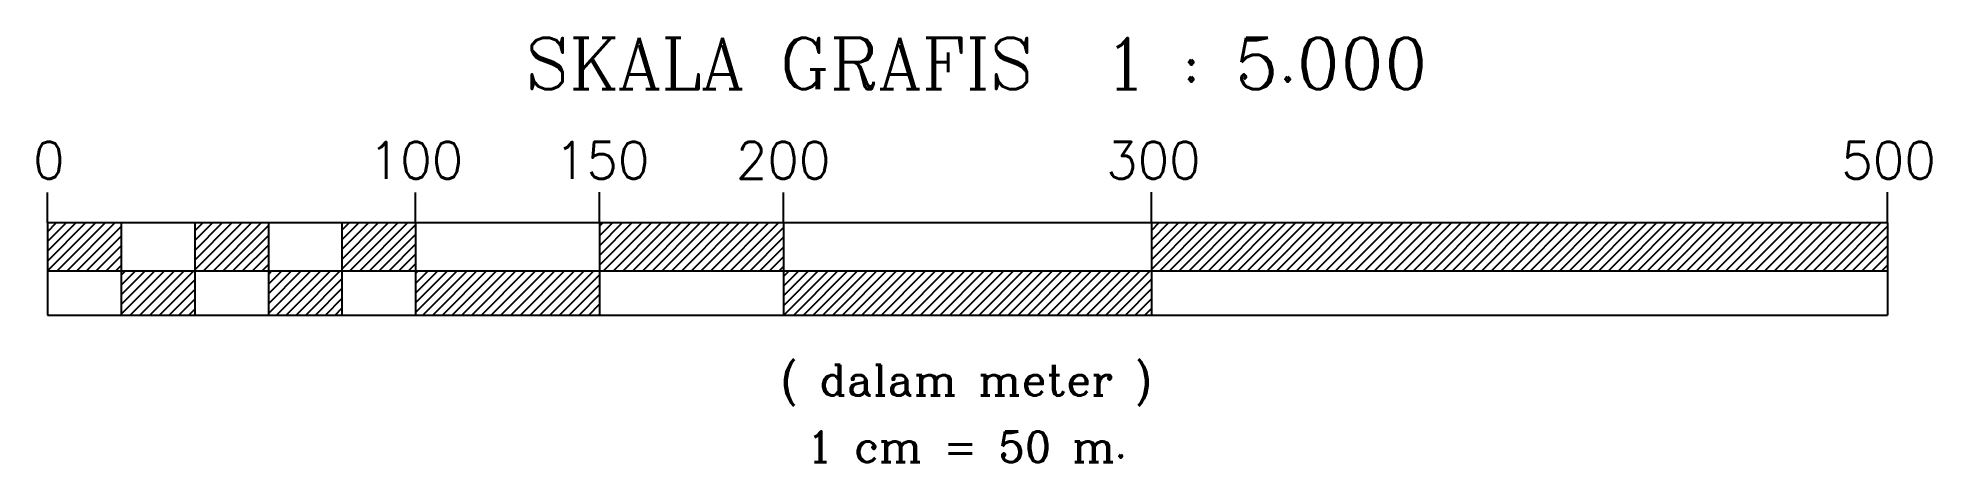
# Model space of a CAD drawing. Header units: metres. Extents: x 514825 to 515340, y 197476 to 197591.
import ezdxf
from ezdxf.enums import TextEntityAlignment as Align

# ---------------------------------------------------------------- set-up
doc = ezdxf.new("R2010")
doc.units = ezdxf.units.M
doc.header["$MEASUREMENT"] = 0
doc.layers.add('KOP', color=7, linetype='CONTINUOUS')
doc.styles.add('C10', font='complex', dxfattribs={"height": 4.167})
doc.styles.add('C6', font='complex', dxfattribs={"height": 2.499})
doc.styles.get("Standard").update_dxf_attribs({"font": 'Simplex.shx'})
pattern_1 = [(45, (-2047047.4634, -785332.099), (-1.3258252147, 1.3258252147), [])]

msp = doc.modelspace()

# ---------------------------------------------------------------- hatches: boundary and pattern name
at = {"layer": 'KOP', "ltscale": 0.5}
h = msp.add_hatch(dxfattribs=at)
h.set_pattern_fill('ANSI31', color=1, scale=15, style=0)
h.set_pattern_definition(pattern_1)
h.paths.add_polyline_path([(514848.04, 197527.99), (514848.04, 197540.99), (514828.04, 197540.99), (514828.04, 197527.99)])
h = msp.add_hatch(dxfattribs=at)
h.set_pattern_fill('ANSI31', color=1, scale=15, style=0)
h.set_pattern_definition(pattern_1)
h.paths.add_polyline_path([(514868.04, 197515.99), (514868.04, 197527.99), (514848.04, 197527.99), (514848.04, 197515.99)])
h.paths.add_polyline_path([(514868.04, 197540.99), (514868.04, 197527.99), (514888.04, 197527.99), (514888.04, 197540.99)])
h.paths.add_polyline_path([(514888.04, 197527.99), (514888.04, 197515.99), (514908.04, 197515.99), (514908.04, 197527.99)])
h.paths.add_polyline_path([(514928.04, 197527.99), (514928.04, 197540.99), (514908.04, 197540.99), (514908.04, 197527.99)])
h = msp.add_hatch(dxfattribs=at)
h.set_pattern_fill('ANSI31', color=1, scale=15, style=0)
h.set_pattern_definition(pattern_1)
h.paths.add_polyline_path([(515028.04, 197527.99), (515028.04, 197540.99), (514978.04, 197540.99), (514978.04, 197527.99)])
h = msp.add_hatch(dxfattribs=at)
h.set_pattern_fill('ANSI31', color=1, scale=15, style=0)
h.set_pattern_definition(pattern_1)
h.paths.add_polyline_path([(515128.04, 197540.99), (515128.04, 197527.99), (515328.04, 197527.99), (515328.04, 197540.99)])
h = msp.add_hatch(dxfattribs=at)
h.set_pattern_fill('ANSI31', color=1, scale=15, style=0)
h.set_pattern_definition(pattern_1)
h.paths.add_polyline_path([(514928.04, 197527.99), (514928.04, 197515.99), (514978.04, 197515.99), (514978.04, 197527.99)])
h = msp.add_hatch(dxfattribs=at)
h.set_pattern_fill('ANSI31', color=1, scale=15, style=0)
h.set_pattern_definition(pattern_1)
h.paths.add_polyline_path([(515128.04, 197515.99), (515128.04, 197527.99), (515028.04, 197527.99), (515028.04, 197515.99)])

# ---------------------------------------------------------------- linework, layer by layer
at = {"layer": 'KOP', "color": 2}
for p, q in [((514828.04, 197540.99), (514828.04, 197549.28)), ((514928.04, 197540.99), (514928.04, 197549.28)), ((514978.04, 197540.99), (514978.04, 197549.31)), ((515028.04, 197540.99), (515028.04, 197549.28)), ((515128.04, 197540.99), (515128.04, 197549.31)), ((515328.04, 197540.99), (515328.04, 197549.31)), ((515328.04, 197540.99), (514828.04, 197540.99)), ((514828.04, 197515.99), (515328.04, 197515.99))]:
    msp.add_line(p, q, dxfattribs=at)
at = {"layer": 'KOP', "color": 2, "ltscale": 0.5}
for p, q in [((514828.04, 197540.99), (514828.04, 197515.99)), ((514848.04, 197540.99), (514848.04, 197515.99)), ((514868.04, 197540.99), (514868.04, 197515.99)), ((514888.04, 197540.99), (514888.04, 197515.99)), ((514908.04, 197540.99), (514908.04, 197515.99)), ((514928.04, 197540.99), (514928.04, 197515.99)), ((514978.04, 197540.99), (514978.04, 197515.99)), ((515028.04, 197540.99), (515028.04, 197515.99)), ((515128.04, 197540.99), (515128.04, 197515.99)), ((515328.04, 197540.99), (515328.04, 197515.99)), ((514828.04, 197527.99), (515328.04, 197527.99))]:
    msp.add_line(p, q, dxfattribs=at)

# ---------------------------------------------------------------- texts
at = {"layer": 'KOP', "color": 3}
for s, height, style, p in [('SKALA GRAFIS  1 : 5.000', 13.89, 'C10', (515080.53, 197577.33)), ('( dalam meter )', 8.33, 'C6', (515077.74, 197494.11)), ('1 cm = 50 m.', 8.33, 'C6', (515077.74, 197476.06))]:
    msp.add_text(s, height=height, dxfattribs=dict(at, style=style)).set_placement(p, align=Align.CENTER)
at = {"layer": 'KOP', "color": 3, "ltscale": 0.5}
for s, p in [('0', (514828.41, 197553)), ('100', (514928.17, 197553)), ('150', (514978.76, 197553)), ('200', (515027.94, 197553)), ('300', (515128.57, 197553)), ('500', (515328.37, 197553))]:
    msp.add_text(s, height=10, dxfattribs=at).set_placement(p, align=Align.CENTER)

doc.saveas('drawing.dxf')
